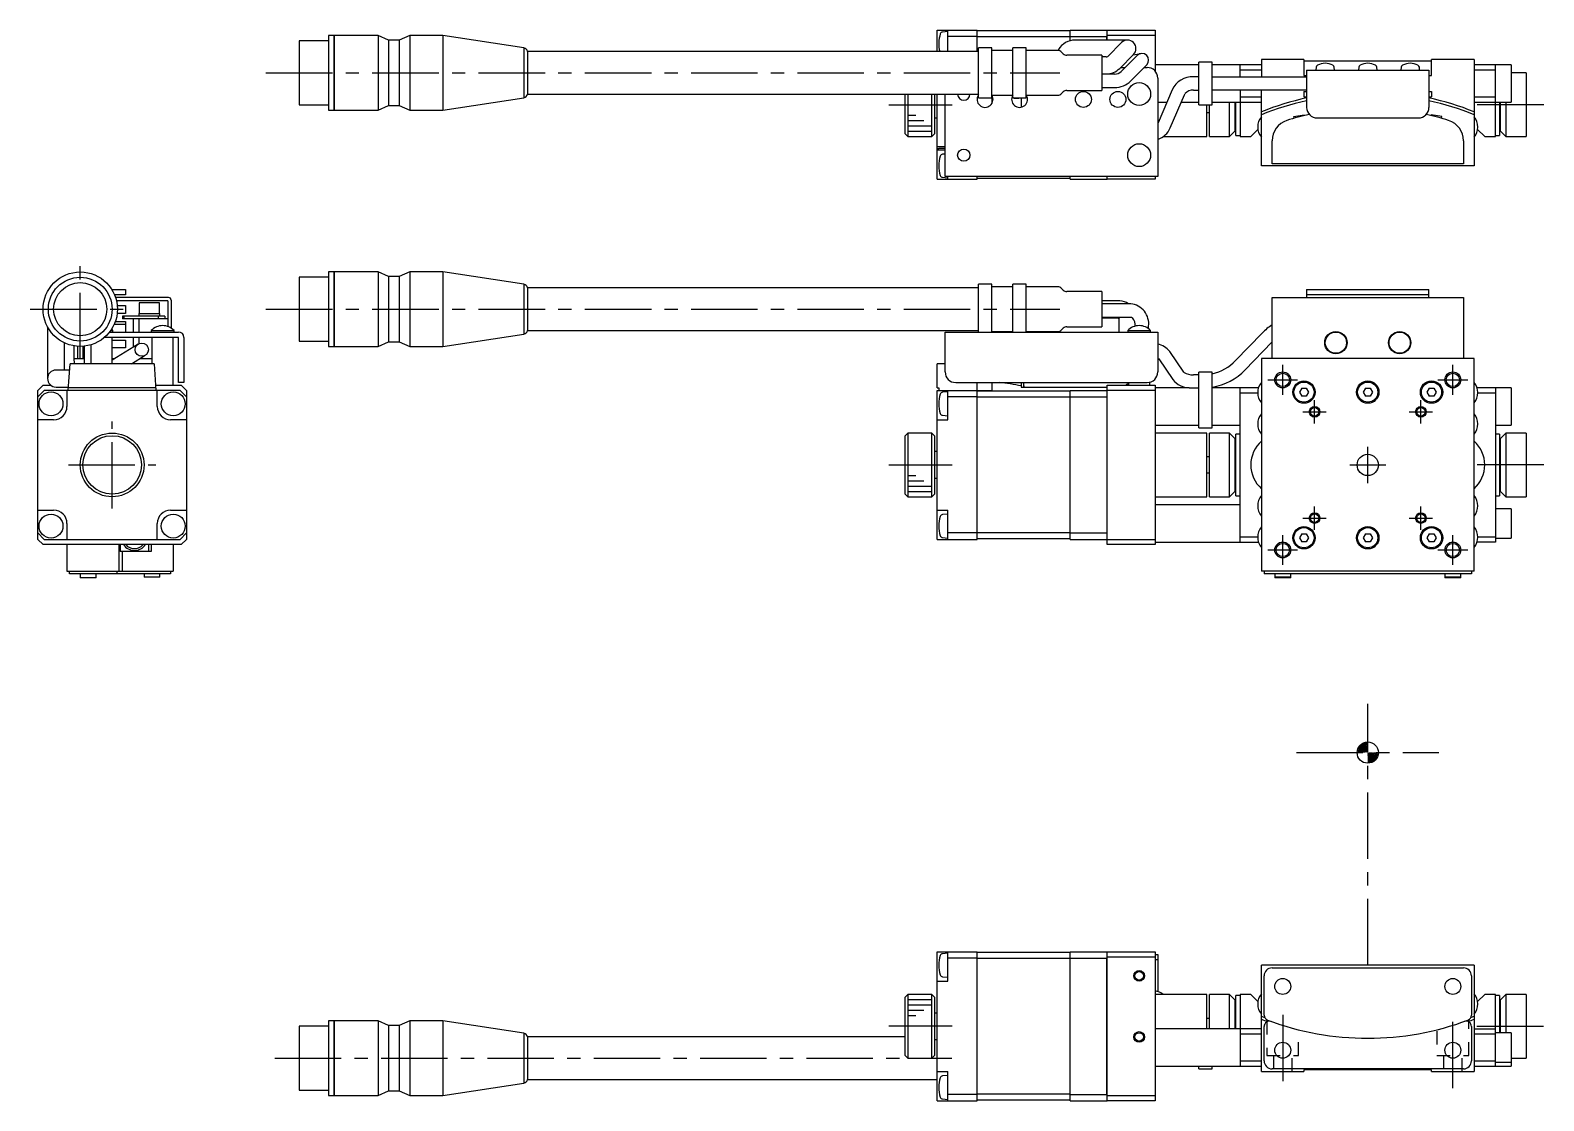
# Model space of a CAD drawing. Extents: x -184 to 418, y 17 to 229.
# Drawn here: x -183.8 to 100.9, y 28.1 to 229.4 of the extents above; entities that cross this region are included whole.
import ezdxf

# ---------------------------------------------------------------- set-up
doc = ezdxf.new("R2010")
doc.units = 0
doc.header["$LTSCALE"] = 10
doc.linetypes.add('CENTER', pattern=[2, 1.25, -0.25, 0.25, -0.25])
doc.linetypes.add('DOT', pattern=[0.5, 0.25, -0.25])
doc.layers.add('1', color=7, linetype='CONTINUOUS')
doc.layers.add('21', color=7, linetype='CONTINUOUS')

# ---------------------------------------------------------------- blocks, each defined once
blk = doc.blocks.new('AID2313')
at = {"layer": '21', "color": 7, "linetype": 'CONTINUOUS'}
blk.add_circle((67.774347, 93.555483), 2, dxfattribs=at)
for centre, radius, start, end in [((67.774347, 93.555483), 1.8, 90, 180), ((67.774347, 93.555483), 1.6, 90, 180), ((67.774347, 93.555483), 1.4, 90, 179.999955), ((67.774347, 93.555483), 1.2, 90, 179.99997), ((67.774347, 93.555483), 1, 90, 179.999964), ((67.774345, 93.555485), 0.799999, 89.999799, 180.000086), ((67.774347, 93.555483), 0.6, 89.99994, 180), ((67.774347, 93.555483), 0.4, 90, 180), ((67.774347, 93.555483), 0.2, 90, 180), ((67.774347, 93.555483), 0.6, 269.99994, 0), ((67.774347, 93.555483), 1.8, 270, 0), ((67.774347, 93.555483), 1.6, 270, 0), ((67.774347, 93.555483), 0.4, 270, 0), ((67.774347, 93.555483), 0.2, 270, 0), ((67.774347, 93.555483), 1.2, 270, 359.99997), ((67.774347, 93.555483), 1.4, 270, 359.999955), ((67.774347, 93.555483), 1, 270, 359.999964), ((67.774345, 93.555485), 0.799999, 270.000201, 359.999914)]:
    blk.add_arc(centre, radius, start, end, dxfattribs=at)

msp = doc.modelspace()

# ---------------------------------------------------------------- linework, layer by layer
at = {"layer": '1', "color": 7, "linetype": 'CONTINUOUS'}
for p, q in [((-126.725648, 228.43305), (-127.72565, 228.43305)), ((-127.72565, 228.43305), (-127.72565, 214.433052)), ((-126.675648, 228.43305), (-126.725648, 228.38305)), ((-126.725648, 228.43305), (-126.725648, 214.433052)), ((-118.418648, 228.43305), (-126.675648, 228.43305)), ((-126.675648, 228.43305), (-126.675648, 214.433052)), ((-116.418648, 227.583051), (-118.418648, 228.43305)), ((-118.418648, 228.43305), (-118.418648, 214.433052)), ((-112.418648, 228.43305), (-114.418648, 227.583051)), ((-106.225649, 228.43305), (-112.418648, 228.43305)), ((-112.418648, 228.43305), (-112.418648, 214.433052)), ((-90.991666, 226.117377), (-106.225649, 228.43305)), ((-106.225649, 228.43305), (-106.225649, 214.433052)), ((-13.225653, 225.433051), (-13.225653, 229.433051)), ((-13.225653, 229.433051), (-5.725653, 229.433051)), ((-11.225653, 229.183051), (-12.210932, 229.09685)), ((-11.225653, 225.433051), (-11.225653, 229.433051)), ((-5.725653, 228.233051), (-11.225653, 228.233051)), ((-5.725653, 225.433051), (-5.725653, 229.433051)), ((11.774347, 229.333051), (-5.725653, 229.333051)), ((11.774347, 228.19163), (-5.725653, 228.19163)), ((11.774347, 229.433051), (18.724347, 229.433051)), ((11.774347, 227.460998), (11.774347, 229.433051)), ((11.774347, 228.233051), (18.674347, 228.233051)), ((18.674347, 228.233051), (18.774347, 228.333051)), ((18.674347, 227.589897), (18.674347, 228.233051)), ((18.774347, 229.383051), (18.724347, 229.433051)), ((18.774347, 229.433051), (27.774347, 229.433051)), ((18.774347, 227.589897), (18.774347, 229.433051)), ((27.774347, 228.433051), (18.774347, 228.433051)), ((27.774347, 229.433051), (27.774347, 221.755927)), ((-127.72565, 227.433049), (-133.225651, 227.433049)), ((-133.225651, 227.433049), (-133.225651, 215.433053)), ((-114.418648, 227.583051), (-116.418648, 227.583051)), ((-116.418648, 227.583051), (-116.418648, 215.283051)), ((-114.418648, 227.583051), (-114.418648, 215.283051)), ((-90.991666, 226.117377), (-90.991666, 216.748726)), ((-5.475649, 225.433051), (-90.267993, 225.433051)), ((-90.267993, 225.433051), (-90.267993, 217.433051)), ((-5.475649, 216.733051), (-5.475649, 226.133051)), ((-2.975649, 226.133051), (-5.475649, 226.133051)), ((1.024347, 225.633051), (-2.975653, 225.633051)), ((-2.975649, 216.733051), (-2.975649, 226.133051)), ((1.024351, 216.733051), (1.024351, 226.133051)), ((3.524351, 226.133051), (1.024351, 226.133051)), ((9.460137, 225.633051), (3.524347, 225.633051)), ((3.524351, 216.733051), (3.524351, 226.133051)), ((9.611356, 225.789897), (9.519774, 225.631271)), ((10.481458, 225.025944), (10.167244, 225.340158)), ((22.574347, 227.589897), (12.729048, 227.589897)), ((21.442976, 227.121268), (18.846783, 224.525073)), ((23.635808, 224.788616), (25.081942, 225.043608)), ((17.774351, 224.733051), (11.188564, 224.733051)), ((17.774351, 224.733051), (17.774351, 218.133051)), ((18.56394, 224.407916), (17.774351, 224.407916)), ((21.109525, 222.262331), (23.705718, 224.858526)), ((21.280243, 222.433051), (22.151688, 222.433051)), ((24.415119, 224.696482), (21.404711, 221.686074)), ((23.172478, 219.918307), (26.182884, 222.928717)), ((25.687222, 222.433051), (26.274347, 222.433051)), ((36.024347, 222.933051), (27.774347, 222.933051)), ((38.524347, 223.433051), (36.024347, 223.433051)), ((36.024347, 215.433051), (36.024347, 223.433051)), ((38.524347, 215.433051), (38.524347, 223.433051)), ((47.774347, 222.933051), (38.524347, 222.933051)), ((43.774347, 220.683051), (43.774347, 222.933051)), ((47.774347, 223.933051), (47.774347, 220.683051)), ((55.774347, 223.933051), (47.774347, 223.933051)), ((55.774347, 223.933051), (55.774347, 220.933051)), ((79.774347, 223.633051), (55.774347, 223.633051)), ((58.071057, 222.466951), (58.024347, 221.933051)), ((61.524347, 221.933051), (61.477637, 222.466951)), ((66.071057, 222.466951), (66.024347, 221.933051)), ((69.524347, 221.933051), (69.477637, 222.466951)), ((74.071057, 222.466951), (74.024347, 221.933051)), ((77.524347, 221.933051), (77.477637, 222.466951)), ((79.774347, 220.933051), (79.774347, 223.933051)), ((87.774347, 223.933051), (79.774347, 223.933051)), ((87.774347, 223.933051), (87.774347, 203.933051)), ((94.774347, 222.933051), (87.774347, 222.933051)), ((91.774347, 209.433051), (91.774347, 222.933051)), ((94.774347, 222.933051), (94.774347, 215.933051)), ((17.774351, 221.207916), (18.56394, 221.207916)), ((20.167274, 221.173511), (17.774351, 221.173511)), ((28.274347, 220.433051), (28.274347, 201.933051)), ((36.024347, 220.683051), (34.968833, 220.683051)), ((38.524347, 220.683051), (56.274347, 220.683051)), ((47.774347, 221.933051), (43.774347, 221.933051)), ((55.774347, 220.933051), (56.274347, 220.933051)), ((56.274347, 221.933051), (79.274347, 221.933051)), ((56.274347, 221.933051), (56.274347, 214.933051)), ((79.274347, 221.933051), (79.274347, 214.933051)), ((79.274347, 220.933051), (79.774347, 220.933051)), ((91.774347, 221.933051), (87.774347, 221.933051)), ((97.574347, 221.433051), (94.774347, 221.433051)), ((97.574347, 221.433051), (97.574347, 209.433051)), ((-106.225649, 214.433052), (-90.991666, 216.748726)), ((-90.267993, 217.433051), (-5.475649, 217.433051)), ((-19.225653, 209.933051), (-19.225653, 217.433051)), ((-18.725653, 217.433051), (-18.725653, 209.433051)), ((-14.225653, 209.433051), (-14.225653, 217.433051)), ((-13.725653, 217.433051), (-13.725653, 209.933051)), ((-13.225653, 201.433051), (-13.225653, 217.433051)), ((-11.725653, 201.933051), (-11.725653, 217.433051)), ((-5.475649, 216.733051), (-2.975649, 216.733051)), ((-2.975653, 217.233051), (1.024347, 217.233051)), ((-2.925653, 217.181383), (-2.925653, 215.68472)), ((1.024474, 216.800783), (0.857736, 216.922454)), ((1.024351, 216.733051), (3.524351, 216.733051)), ((1.14306, 216.724297), (1.126851, 216.733049)), ((1.237076, 216.687807), (1.14306, 216.724297)), ((2.574347, 216.733051), (2.574347, 214.963357)), ((3.524347, 217.233051), (9.460137, 217.233051)), ((3.564881, 217.197592), (3.524351, 217.197592)), ((10.167244, 217.525944), (10.481458, 217.840158)), ((11.188564, 218.133051), (17.774351, 218.133051)), ((17.774351, 218.673511), (20.167274, 218.673511)), ((31.00108, 218.252051), (28.333749, 212.037188)), ((30.6311, 211.051197), (33.298431, 217.26606)), ((33.298431, 217.26606), (33.359882, 217.387649)), ((33.359882, 217.387649), (33.439521, 217.507017)), ((34.968833, 218.183051), (36.024347, 218.183051)), ((56.274347, 218.183051), (38.524347, 218.183051)), ((43.774347, 218.183051), (43.774347, 209.433051)), ((43.774347, 216.933051), (47.774347, 216.933051)), ((47.774347, 203.933051), (47.774347, 218.183051)), ((55.774347, 217.933051), (56.274347, 217.933051)), ((55.774347, 217.933051), (55.774347, 216.933051)), ((55.774347, 216.933051), (56.274347, 216.933051)), ((79.274347, 217.933051), (79.774347, 217.933051)), ((79.274347, 216.933051), (79.774347, 216.933051)), ((79.774347, 217.933051), (79.774347, 216.933051)), ((87.774347, 216.933051), (91.774347, 216.933051)), ((-133.225651, 215.433053), (-127.72565, 215.433053)), ((-127.72565, 214.433052), (-126.725648, 214.433052)), ((-126.725648, 214.483052), (-126.675648, 214.433052)), ((-126.675648, 214.433052), (-118.418648, 214.433052)), ((-118.418648, 214.433052), (-116.418648, 215.283051)), ((-116.418648, 215.283051), (-114.418648, 215.283051)), ((-114.418648, 215.283051), (-112.418648, 214.433052)), ((-112.418648, 214.433052), (-106.225649, 214.433052)), ((28.274347, 215.933051), (30.005798, 215.933051)), ((32.726323, 215.933051), (36.024347, 215.933051)), ((36.024347, 215.433051), (38.524347, 215.433051)), ((37.474347, 209.433051), (37.474347, 215.433051)), ((37.474347, 213.933051), (37.974347, 213.933051)), ((37.974347, 209.433051), (37.974347, 215.433051)), ((38.524347, 215.933051), (47.774347, 215.933051)), ((41.774347, 209.433051), (41.774347, 215.933051)), ((42.774347, 215.933051), (42.774347, 210.433051)), ((42.974347, 209.633051), (42.974347, 215.933051)), ((87.774347, 215.933051), (94.774347, 215.933051)), ((92.574347, 215.933051), (92.574347, 209.633051)), ((92.774347, 210.433051), (92.774347, 215.933051)), ((93.774347, 215.933051), (93.774347, 209.433051)), ((-13.725653, 212.933051), (-13.225653, 212.933051)), ((28.333749, 212.037188), (28.274496, 211.919379)), ((42.774347, 212.433051), (42.974347, 212.433051)), ((45.774347, 209.433051), (47.110434, 210.769138)), ((53.854635, 213.225412), (55.835171, 213.503758)), ((53.904471, 212.870813), (53.854635, 213.225412)), ((55.835171, 213.503758), (55.851075, 213.3906)), ((58.274347, 212.933051), (77.274347, 212.933051)), ((79.713523, 213.503758), (79.69762, 213.3906)), ((81.694059, 213.225412), (79.713523, 213.503758)), ((81.644224, 212.870813), (81.694059, 213.225412)), ((88.438261, 210.769138), (89.774347, 209.433051)), ((92.574347, 212.433051), (92.774347, 212.433051)), ((-19.225653, 209.933051), (-18.725653, 209.433051)), ((-18.725653, 209.433051), (-14.225653, 209.433051)), ((-14.225653, 209.433051), (-13.725653, 209.933051)), ((29.295716, 209.433051), (37.474347, 209.433051)), ((37.974347, 209.433051), (41.774347, 209.433051)), ((41.774347, 209.433051), (42.774347, 210.433051)), ((42.974347, 209.633051), (43.774347, 209.633051)), ((43.774347, 209.433051), (45.774347, 209.433051)), ((49.774347, 204.333051), (49.774347, 208.650856)), ((85.774347, 208.650856), (85.774347, 204.333051)), ((89.774347, 209.433051), (91.774347, 209.433051)), ((91.774347, 209.633051), (92.574347, 209.633051)), ((92.774347, 210.433051), (93.774347, 209.433051)), ((93.774347, 209.433051), (97.574347, 209.433051)), ((-11.725653, 207.532685), (-13.225653, 207.532685)), ((-13.225653, 207.218015), (-12.925653, 207.218015)), ((-13.225653, 206.933051), (-11.725653, 206.933051)), ((-12.925653, 207.218015), (-12.925653, 207.183051)), ((-11.725653, 207.183051), (-12.925653, 207.183051)), ((-11.725653, 206.139307), (-12.210932, 206.09685)), ((87.774347, 203.933051), (47.774347, 203.933051)), ((85.774347, 204.333051), (49.774347, 204.333051)), ((-13.225653, 201.433051), (-5.725653, 201.433051)), ((-12.210932, 201.769252), (-11.225653, 201.683051)), ((28.274347, 201.933051), (-11.725653, 201.933051)), ((-11.225653, 201.433051), (-11.225653, 201.933051)), ((-5.725653, 201.433051), (-5.725653, 201.933051)), ((11.774347, 201.533051), (-5.725653, 201.533051)), ((11.774347, 201.433051), (11.774347, 201.933051)), ((11.774347, 201.433051), (18.724347, 201.433051)), ((18.724347, 201.433051), (18.774347, 201.483051)), ((18.774347, 201.433051), (18.774347, 201.933051)), ((27.774347, 201.433051), (18.774347, 201.433051)), ((27.774347, 201.933051), (27.774347, 201.433051)), ((-133.225651, 182.96379), (-133.225651, 170.963794)), ((-127.72565, 182.96379), (-133.225651, 182.96379)), ((-127.72565, 183.963791), (-127.72565, 169.963793)), ((-126.725648, 183.963791), (-127.72565, 183.963791)), ((-126.725648, 183.963791), (-126.725648, 169.963793)), ((-126.675648, 183.963791), (-126.725648, 183.913791)), ((-126.675648, 183.963791), (-126.675648, 169.963793)), ((-118.418648, 183.963791), (-126.675648, 183.963791)), ((-118.418648, 183.963791), (-118.418648, 169.963793)), ((-116.418648, 183.113792), (-118.418648, 183.963791)), ((-116.418648, 183.113792), (-116.418648, 170.813792)), ((-114.418648, 183.113792), (-116.418648, 183.113792)), ((-112.418648, 183.963791), (-114.418648, 183.113792)), ((-114.418648, 183.113792), (-114.418648, 170.813792)), ((-112.418648, 183.963791), (-112.418648, 169.963793)), ((-106.225649, 183.963791), (-112.418648, 183.963791)), ((-106.225649, 183.963791), (-106.225649, 169.963793)), ((-90.991666, 181.648118), (-106.225649, 183.963791)), ((-168.49408, 180.663792), (-165.9363, 180.663792)), ((-165.9363, 179.663792), (-167.977973, 179.663792)), ((-165.9363, 180.663792), (-165.9363, 179.663792)), ((-90.991666, 181.648118), (-90.991666, 172.279467)), ((-90.267993, 180.963792), (-90.267993, 172.963792)), ((-5.475649, 180.963792), (-90.267993, 180.963792)), ((-2.975649, 181.663792), (-5.475649, 181.663793)), ((-5.475649, 172.663792), (-5.475649, 181.663793)), ((1.024347, 181.163792), (-2.975653, 181.163792)), ((-2.975649, 172.663792), (-2.975649, 181.663792)), ((3.524351, 181.663792), (1.024351, 181.663793)), ((1.024351, 172.663792), (1.024351, 181.663793)), ((9.460137, 181.163792), (3.524347, 181.163792)), ((3.524351, 172.663792), (3.524351, 181.663792)), ((10.481458, 180.556686), (10.167244, 180.870899)), ((17.774351, 180.263792), (11.188564, 180.263792)), ((17.774351, 180.263792), (17.774351, 173.663792)), ((56.274347, 180.663792), (56.274347, 179.163792)), ((56.274347, 180.663792), (79.274347, 180.663792)), ((79.274347, 179.663792), (56.274347, 179.663792)), ((79.274347, 179.163792), (79.274347, 180.663792)), ((-157.8363, 179.163792), (-167.791002, 179.163792)), ((-157.9363, 178.563792), (-167.621611, 178.563792)), ((-167.471389, 177.663792), (-165.9363, 177.663792)), ((-165.9363, 177.663792), (-165.9363, 176.163792)), ((-163.3363, 178.163792), (-163.3363, 176.163792)), ((-159.5363, 178.163792), (-163.3363, 178.163792)), ((-159.5363, 176.163792), (-159.5363, 178.163792)), ((-157.9363, 178.563792), (-157.9363, 173.69222)), ((-157.3363, 178.663792), (-157.3363, 173.401508)), ((21.160134, 178.512322), (17.774351, 178.512322)), ((23.177682, 177.988205), (17.774351, 177.988205)), ((49.774347, 179.163792), (85.774347, 179.163792)), ((49.774347, 167.663792), (49.774347, 179.163792)), ((85.774347, 179.163792), (85.774347, 167.663792)), ((-168.020695, 174.163792), (-165.9363, 174.163792)), ((-167.824947, 174.663792), (-165.9363, 174.663792)), ((-165.9363, 176.163792), (-167.482166, 176.163792)), ((-166.507007, 175.663792), (-166.507007, 175.163792)), ((-158.515276, 175.663792), (-166.507007, 175.663792)), ((-157.9363, 175.163792), (-166.507007, 175.163792)), ((-166.228661, 175.663792), (-166.228661, 175.163792)), ((-165.9363, 174.663792), (-165.9363, 172.663792)), ((-164.4363, 172.663792), (-164.4363, 175.163792)), ((-163.4363, 176.163792), (-163.4363, 175.663792)), ((-163.4363, 176.163792), (-159.4363, 176.163792)), ((-163.4363, 175.163792), (-163.4363, 172.663792)), ((-159.791919, 175.663792), (-159.791919, 175.163792)), ((-159.4363, 175.663792), (-159.4363, 176.163792)), ((-158.515276, 175.663792), (-158.515276, 175.163792)), ((17.774351, 175.488205), (23.177682, 175.488205)), ((17.774351, 175.312322), (21.160134, 175.312322)), ((20.901571, 175.312416), (20.974347, 174.912322)), ((20.974347, 174.912322), (20.974347, 172.663792)), ((23.177682, 175.488205), (23.298049, 175.46138)), ((23.298049, 175.46138), (23.389024, 175.411622)), ((23.389024, 175.411622), (23.487203, 175.333853)), ((26.549002, 173.282594), (26.549002, 173.738205)), ((-180.593146, 173.633141), (-180.593146, 163.912322)), ((-155.9363, 171.663792), (-169.863556, 171.663792)), ((-168.912716, 172.663792), (-155.9363, 172.663792)), ((-168.697145, 172.95604), (-168.2863, 172.95604)), ((-168.4363, 166.663792), (-168.4363, 171.663792)), ((-168.4363, 171.163792), (-165.9363, 171.163792)), ((-168.2863, 172.663792), (-168.2863, 172.95604)), ((-165.9363, 171.163792), (-165.9363, 169.663792)), ((-164.4363, 169.843085), (-164.4363, 171.663792)), ((-163.4363, 171.663792), (-163.4363, 170.461799)), ((-161.0863, 172.95604), (-161.0863, 172.663792)), ((-161.0863, 172.95604), (-156.7863, 172.95604)), ((-160.9363, 171.663792), (-160.9363, 166.663792)), ((-156.9363, 162.663792), (-156.9363, 171.663792)), ((-156.7863, 172.663792), (-156.7863, 172.95604)), ((-155.9363, 163.163792), (-155.9363, 171.663792)), ((-154.9363, 171.663792), (-154.9363, 163.163792)), ((-133.225651, 170.963794), (-127.72565, 170.963794)), ((-106.225649, 169.963793), (-90.991666, 172.279467)), ((-90.267993, 172.963792), (-5.475649, 172.963792)), ((-11.725653, 172.663792), (28.274347, 172.663792)), ((-11.725653, 165.163792), (-11.725653, 172.663792)), ((-2.975649, 172.763792), (1.024351, 172.763792)), ((3.524351, 172.763792), (9.460137, 172.763792)), ((10.167244, 173.056686), (10.481458, 173.370899)), ((11.188564, 173.663792), (17.774351, 173.663792)), ((22.624347, 172.95604), (26.924347, 172.95604)), ((22.624347, 172.95604), (22.624347, 172.663792)), ((26.924347, 172.663792), (26.924347, 172.95604)), ((28.274347, 172.663792), (28.274347, 165.163792)), ((47.926523, 172.478699), (42.917686, 167.291897)), ((-177.393146, 165.512322), (-177.393146, 170.618948)), ((-175.565847, 167.738205), (-175.565847, 170.055529)), ((-174.9363, 169.981673), (-174.9363, 167.663792)), ((-173.9363, 169.981673), (-173.9363, 167.663792)), ((-173.9363, 168.663792), (-173.6863, 168.663792)), ((-173.6863, 170.004088), (-173.6863, 166.663792)), ((-172.4363, 170.25559), (-172.4363, 166.663792)), ((-163.535846, 170.405753), (-168.4363, 167.343608)), ((-165.9363, 169.663792), (-168.4363, 169.663792)), ((-164.806533, 166.663792), (-162.211046, 168.285631)), ((-127.72565, 169.963793), (-126.725648, 169.963793)), ((-126.725648, 170.013793), (-126.675648, 169.963793)), ((-126.675648, 169.963793), (-118.418648, 169.963793)), ((-118.418648, 169.963793), (-116.418648, 170.813792)), ((-116.418648, 170.813792), (-114.418648, 170.813792)), ((-114.418648, 170.813792), (-112.418648, 169.963793)), ((-112.418648, 169.963793), (-106.225649, 169.963793)), ((33.180125, 165.123886), (30.512794, 169.007363)), ((44.716035, 165.555251), (49.724872, 170.742053)), ((-176.417185, 165.512322), (-178.993146, 165.512322)), ((-176.6863, 161.663792), (-176.33667, 166.663792)), ((-160.535934, 166.663792), (-176.336666, 166.663792)), ((-175.528225, 166.663456), (-175.565847, 167.738205)), ((-175.565578, 167.663792), (-173.6863, 167.663792)), ((-168.4363, 167.663792), (-167.923898, 167.663792)), ((-163.206198, 167.663792), (-160.9363, 167.663792)), ((-160.53594, 166.663792), (-160.1863, 161.663792)), ((-11.725653, 166.663792), (-13.225653, 166.663792)), ((-13.225653, 162.163792), (-13.225653, 166.663792)), ((28.274603, 167.732949), (28.452056, 167.591963)), ((28.452055, 167.591964), (31.119386, 163.708486)), ((47.774347, 167.663792), (47.774347, 127.663792)), ((87.774347, 167.663792), (47.774347, 167.663792)), ((87.774347, 127.663792), (87.774347, 167.663792)), ((-181.4363, 162.663792), (-182.4363, 161.663792)), ((-181.4363, 162.663792), (-179.993733, 162.663792)), ((-178.993146, 162.312322), (-176.640951, 162.312322)), ((-160.256227, 162.663792), (-155.4363, 162.663792)), ((-154.9363, 163.163792), (-155.9363, 163.163792)), ((-154.4363, 161.663792), (-155.4363, 162.663792)), ((-9.725653, 163.163792), (26.274347, 163.163792)), ((-5.725653, 133.663792), (-5.725653, 163.163792)), ((-2.925653, 163.163792), (-2.925653, 161.663792)), ((2.574347, 163.163792), (2.574347, 162.312322)), ((2.574347, 162.312322), (18.774347, 162.312322)), ((2.949898, 163.163568), (3.074347, 162.445418)), ((3.074347, 162.445418), (3.074347, 163.163707)), ((18.774347, 162.663792), (27.774347, 162.663792)), ((18.774347, 132.663792), (18.774347, 162.663792)), ((22.774347, 163.163792), (22.774347, 162.663792)), ((26.774347, 162.663792), (26.774347, 163.227301)), ((27.774347, 162.663792), (27.774347, 132.663792)), ((33.234502, 165.069686), (33.180124, 165.123887)), ((36.024347, 164.620158), (34.968833, 164.620158)), ((38.524347, 165.120158), (36.024347, 165.120158)), ((36.024347, 154.663792), (36.024347, 165.120158)), ((38.524347, 154.663792), (38.524347, 165.120158)), ((-181.2363, 161.663792), (-182.4363, 160.463792)), ((-182.4363, 133.663792), (-182.4363, 161.663792)), ((-155.6363, 161.663792), (-181.2363, 161.663792)), ((-176.9363, 161.663792), (-176.9363, 158.663792)), ((-160.221264, 162.163792), (-176.651337, 162.163792)), ((-159.9363, 158.663792), (-159.9363, 161.663792)), ((-154.4363, 160.463792), (-155.6363, 161.663792)), ((-154.4363, 161.663792), (-154.4363, 133.663792)), ((-13.225653, 162.163792), (-12.925653, 162.163792)), ((-13.225653, 161.663792), (-2.925653, 161.663792)), ((-13.225653, 133.663792), (-13.225653, 161.663792)), ((-12.925653, 162.163792), (-12.925653, 161.663792)), ((-11.225653, 161.413792), (-12.210932, 161.327592)), ((-11.225653, 156.163792), (-11.225653, 161.663792)), ((-5.725653, 160.463792), (-11.225653, 160.463792)), ((11.774347, 161.563792), (-5.725653, 161.563792)), ((11.774347, 160.422371), (-5.725653, 160.422371)), ((11.774347, 161.663792), (18.674347, 161.663792)), ((11.774347, 133.663792), (11.774347, 161.663792)), ((11.774347, 160.463792), (18.724347, 160.463792)), ((18.774347, 161.563792), (18.674347, 161.663792)), ((18.724347, 160.463792), (18.774347, 160.513792)), ((18.724347, 134.863792), (18.724347, 160.463792)), ((27.774347, 161.663792), (18.774347, 161.663792)), ((34.177781, 162.163792), (27.774347, 162.163792)), ((34.177779, 162.163644), (34.968833, 162.152405)), ((34.968833, 162.152405), (36.024347, 162.152405)), ((47.21253, 162.163792), (38.524347, 162.163792)), ((43.774347, 133.163792), (43.774347, 162.163792)), ((47.076014, 161.163792), (43.774347, 161.163792)), ((55.341335, 162.113792), (54.908322, 161.363792)), ((54.908322, 161.363792), (55.341335, 160.613792)), ((55.341335, 162.113792), (56.20736, 162.113792)), ((56.20736, 160.613792), (55.341335, 160.613792)), ((56.20736, 162.113792), (56.640373, 161.363792)), ((56.640373, 161.363792), (56.20736, 160.613792)), ((67.341335, 162.113792), (66.908322, 161.363792)), ((66.908322, 161.363792), (67.341335, 160.613792)), ((67.341335, 162.113792), (68.20736, 162.113792)), ((68.20736, 160.613792), (67.341335, 160.613792)), ((68.20736, 162.113792), (68.640373, 161.363792)), ((68.640373, 161.363792), (68.20736, 160.613792)), ((79.341335, 162.113792), (78.908322, 161.363792)), ((78.908322, 161.363792), (79.341335, 160.613792)), ((79.341335, 162.113792), (80.20736, 162.113792)), ((80.20736, 160.613792), (79.341335, 160.613792)), ((80.20736, 162.113792), (80.640373, 161.363792)), ((80.640373, 161.363792), (80.20736, 160.613792)), ((94.774347, 162.163792), (88.336165, 162.163792)), ((91.774347, 161.163792), (88.47268, 161.163792)), ((91.774347, 162.163792), (91.774347, 133.163792)), ((94.774347, 162.163792), (94.774347, 155.163792)), ((-12.210932, 156.999993), (-11.225653, 156.913792)), ((-179.4363, 156.163792), (-182.4363, 156.163792)), ((-154.4363, 156.163792), (-157.4363, 156.163792)), ((-13.225653, 156.163792), (-11.225653, 156.163792)), ((27.774347, 155.163792), (36.024347, 155.163792)), ((36.024347, 154.663792), (38.524347, 154.663792)), ((38.524347, 155.163792), (43.774347, 155.163792)), ((91.774347, 155.163792), (94.774347, 155.163792)), ((-18.725653, 153.663792), (-19.225653, 153.163792)), ((-19.225653, 142.163792), (-19.225653, 153.163792)), ((-14.225653, 153.663792), (-18.725653, 153.663792)), ((-18.725653, 153.663792), (-18.725653, 141.663792)), ((-13.725653, 153.163792), (-14.225653, 153.663792)), ((-14.225653, 141.663792), (-14.225653, 153.663792)), ((-13.725653, 153.163792), (-13.725653, 142.163792)), ((37.474347, 153.663792), (27.774347, 153.663792)), ((37.474347, 141.663792), (37.474347, 153.663792)), ((37.974347, 141.663792), (37.974347, 153.663792)), ((41.774347, 153.663792), (37.974347, 153.663792)), ((41.774347, 141.663792), (41.774347, 153.663792)), ((42.774347, 152.663792), (41.774347, 153.663792)), ((42.774347, 152.663792), (42.774347, 142.663792)), ((42.974347, 141.863792), (42.974347, 153.463792)), ((43.774347, 153.463792), (42.974347, 153.463792)), ((92.574347, 153.463792), (91.774347, 153.463792)), ((92.574347, 153.463792), (92.574347, 141.863792)), ((93.774347, 153.663792), (92.774347, 152.663792)), ((92.774347, 142.663792), (92.774347, 152.663792)), ((93.774347, 153.663792), (93.774347, 141.663792)), ((97.574347, 153.663792), (93.774347, 153.663792)), ((97.574347, 153.663792), (97.574347, 141.663792)), ((-13.225653, 150.163792), (-13.725653, 150.163792)), ((37.974347, 149.163792), (37.474347, 149.163792)), ((42.974347, 150.663792), (42.774347, 150.663792)), ((92.774347, 150.663792), (92.574347, 150.663792)), ((37.474347, 146.163792), (37.974347, 146.163792)), ((-13.725653, 145.163792), (-13.225653, 145.163792)), ((41.774347, 141.663792), (42.774347, 142.663792)), ((42.774347, 144.663792), (42.974347, 144.663792)), ((92.574347, 144.663792), (92.774347, 144.663792)), ((92.774347, 142.663792), (93.774347, 141.663792)), ((-19.225653, 142.163792), (-18.725653, 141.663792)), ((-18.725653, 141.663792), (-14.225653, 141.663792)), ((-14.225653, 141.663792), (-13.725653, 142.163792)), ((27.774347, 141.663792), (37.474347, 141.663792)), ((43.774347, 140.163792), (27.774347, 140.163792)), ((37.974347, 141.663792), (41.774347, 141.663792)), ((42.974347, 141.863792), (43.774347, 141.863792)), ((91.774347, 141.863792), (92.574347, 141.863792)), ((93.774347, 141.663792), (97.574347, 141.663792)), ((-182.4363, 139.163792), (-179.4363, 139.163792)), ((-176.9363, 136.663792), (-176.9363, 133.663792)), ((-159.9363, 133.663792), (-159.9363, 136.663792)), ((-157.4363, 139.163792), (-154.4363, 139.163792)), ((-13.225653, 139.163792), (-11.225653, 139.163792)), ((-11.225653, 138.413792), (-12.210932, 138.327592)), ((-11.225653, 133.663792), (-11.225653, 139.163792)), ((94.774347, 139.413792), (91.774347, 139.413792)), ((94.774347, 139.413792), (94.774347, 133.913792)), ((-182.4363, 134.863792), (-181.2363, 133.663792)), ((-155.6363, 133.663792), (-154.4363, 134.863792)), ((-12.210932, 133.999993), (-11.225653, 133.913792)), ((-5.725653, 134.863792), (-11.225653, 134.863792)), ((11.774347, 134.905214), (-5.725653, 134.905214)), ((11.774347, 134.863792), (18.724347, 134.863792)), ((18.774347, 134.813792), (18.724347, 134.863792)), ((43.774347, 134.163792), (47.076014, 134.163792)), ((55.341335, 134.713792), (54.908322, 133.963792)), ((54.908322, 133.963792), (55.341335, 133.213792)), ((55.341335, 134.713792), (56.20736, 134.713792)), ((56.20736, 134.713792), (56.640373, 133.963792)), ((56.640373, 133.963792), (56.20736, 133.213792)), ((67.341335, 134.713792), (66.908322, 133.963792)), ((66.908322, 133.963792), (67.341335, 133.213792)), ((67.341335, 134.713792), (68.20736, 134.713792)), ((68.20736, 134.713792), (68.640373, 133.963792)), ((68.640373, 133.963792), (68.20736, 133.213792)), ((79.341335, 134.713792), (78.908322, 133.963792)), ((78.908322, 133.963792), (79.341335, 133.213792)), ((79.341335, 134.713792), (80.20736, 134.713792)), ((80.20736, 134.713792), (80.640373, 133.963792)), ((80.640373, 133.963792), (80.20736, 133.213792)), ((88.47268, 134.163792), (91.774347, 134.163792)), ((91.774347, 133.913792), (94.774347, 133.913792)), ((-182.4363, 133.663792), (-181.4363, 132.663792)), ((-155.4363, 132.663792), (-181.4363, 132.663792)), ((-181.2363, 133.663792), (-155.6363, 133.663792)), ((-176.9363, 132.663792), (-176.9363, 127.663792)), ((-167.096045, 127.663792), (-167.096045, 132.663792)), ((-166.948799, 132.663792), (-166.948799, 131.363792)), ((-161.120573, 131.363792), (-166.948799, 131.363792)), ((-166.557364, 131.363792), (-166.557364, 127.663792)), ((-161.559725, 131.363792), (-161.559725, 132.663792)), ((-161.120573, 132.663792), (-161.120573, 131.363792)), ((-156.9363, 132.663792), (-156.9363, 127.663792)), ((-155.4363, 132.663792), (-154.4363, 133.663792)), ((-13.225653, 133.663792), (-5.725653, 133.663792)), ((11.774347, 133.763792), (-5.725653, 133.763792)), ((11.774347, 133.663792), (18.674347, 133.663792)), ((18.674347, 133.663792), (18.774347, 133.763792)), ((18.774347, 133.663792), (27.774347, 133.663792)), ((27.774347, 132.663792), (18.774347, 132.663792)), ((27.774347, 133.163792), (47.21253, 133.163792)), ((56.20736, 133.213792), (55.341335, 133.213792)), ((68.20736, 133.213792), (67.341335, 133.213792)), ((80.20736, 133.213792), (79.341335, 133.213792)), ((91.774347, 133.163792), (88.336165, 133.163792)), ((-176.9363, 127.663792), (-156.9363, 127.663792)), ((-176.4363, 127.163792), (-176.4363, 127.663792)), ((-157.4363, 127.163792), (-176.4363, 127.163792)), ((-174.4363, 127.163792), (-174.4363, 126.413792)), ((-171.4363, 126.413792), (-174.4363, 126.413792)), ((-171.4363, 126.413792), (-171.4363, 127.163792)), ((-167.466025, 127.163792), (-167.466025, 127.663792)), ((-162.4363, 127.163792), (-162.4363, 126.563792)), ((-159.4363, 126.563792), (-162.4363, 126.563792)), ((-159.4363, 126.563792), (-159.4363, 127.163792)), ((-157.4363, 127.663792), (-157.4363, 127.163792)), ((87.774347, 127.663792), (47.774347, 127.663792)), ((48.274347, 127.663792), (48.274347, 127.163792)), ((87.274347, 127.163792), (48.274347, 127.163792)), ((50.274347, 127.163792), (50.274347, 126.413792)), ((53.274347, 126.563792), (50.274347, 126.563792)), ((53.274347, 126.413792), (50.274347, 126.413792)), ((53.274347, 126.413792), (53.274347, 127.163792)), ((82.274347, 127.163792), (82.274347, 126.413792)), ((85.274347, 126.563792), (82.274347, 126.563792)), ((85.274347, 126.413792), (82.274347, 126.413792)), ((85.274347, 126.413792), (85.274347, 127.163792)), ((87.274347, 127.663792), (87.274347, 127.163792)), ((-13.225653, 28.055483), (-13.225653, 56.055483)), ((-13.225653, 56.055483), (-5.725653, 56.055483)), ((-11.225653, 55.805483), (-12.210932, 55.719283)), ((-11.225653, 50.555483), (-11.225653, 56.055483)), ((-5.725653, 54.855483), (-11.225653, 54.855483)), ((-5.725653, 28.055483), (-5.725653, 56.055483)), ((11.774347, 55.955483), (-5.725653, 55.955483)), ((11.774347, 54.814062), (-5.725653, 54.814062)), ((11.774347, 56.055483), (18.724347, 56.055483)), ((11.774347, 28.055483), (11.774347, 56.055483)), ((11.774347, 54.855483), (18.674347, 54.855483)), ((18.674347, 54.855483), (18.774347, 54.955483)), ((18.674347, 29.255483), (18.674347, 54.855483)), ((18.774347, 56.005483), (18.724347, 56.055483)), ((18.774347, 56.055483), (27.774347, 56.055483)), ((18.774347, 28.055483), (18.774347, 56.055483)), ((27.774347, 55.055483), (18.774347, 55.055483)), ((27.774347, 56.055483), (27.774347, 28.055483)), ((27.774347, 55.555483), (28.274347, 55.555483)), ((28.274347, 54.555483), (27.774347, 54.555483)), ((28.274347, 55.555483), (28.274347, 48.585313)), ((-12.210932, 51.391684), (-11.225653, 51.305483)), ((87.774347, 53.555483), (47.774347, 53.555483)), ((47.774347, 33.555483), (47.774347, 53.555483)), ((48.274347, 44.155964), (48.274347, 51.555483)), ((49.774347, 53.055483), (85.774347, 53.055483)), ((87.274347, 51.555483), (87.274347, 44.155964)), ((87.774347, 53.555483), (87.774347, 33.555483)), ((-13.225653, 50.555483), (-11.225653, 50.555483)), ((-18.725653, 48.055483), (-19.225653, 47.555483)), ((-19.225653, 36.555483), (-19.225653, 47.555483)), ((-18.725653, 48.055483), (-18.725653, 36.055483)), ((-14.225653, 48.055483), (-18.725653, 48.055483)), ((-14.225653, 36.055483), (-14.225653, 48.055483)), ((-13.725653, 47.555483), (-14.225653, 48.055483)), ((-13.725653, 47.555483), (-13.725653, 36.555483)), ((37.474347, 48.055483), (27.774347, 48.055483)), ((37.474347, 41.555483), (37.474347, 48.055483)), ((41.774347, 48.055483), (37.974347, 48.055483)), ((37.974347, 41.555483), (37.974347, 48.055483)), ((42.774347, 47.055483), (41.774347, 48.055483)), ((41.774347, 41.555483), (41.774347, 48.055483)), ((42.774347, 47.055483), (42.774347, 41.555483)), ((43.774347, 47.855483), (42.974347, 47.855483)), ((42.974347, 41.555483), (42.974347, 47.855483)), ((45.774347, 48.055483), (43.774347, 48.055483)), ((43.774347, 48.055483), (43.774347, 34.555483)), ((47.110434, 46.719397), (45.774347, 48.055483)), ((89.774347, 48.055483), (88.438261, 46.719397)), ((91.774347, 48.055483), (89.774347, 48.055483)), ((91.774347, 34.555483), (91.774347, 48.055483)), ((92.574347, 47.855483), (91.774347, 47.855483)), ((92.574347, 47.855483), (92.574347, 40.805483)), ((93.774347, 48.055483), (92.774347, 47.055483)), ((92.774347, 40.805483), (92.774347, 47.055483)), ((97.574347, 48.055483), (93.774347, 48.055483)), ((93.774347, 48.055483), (93.774347, 40.805483)), ((97.574347, 48.055483), (97.574347, 36.055483)), ((-127.72565, 43.055482), (-127.72565, 29.055484)), ((-126.725648, 43.055482), (-127.72565, 43.055482)), ((-126.725648, 43.055482), (-126.725648, 29.055484)), ((-126.675648, 43.055482), (-126.725648, 43.005482)), ((-126.675648, 43.055482), (-126.675648, 29.055484)), ((-118.418648, 43.055482), (-126.675648, 43.055482)), ((-118.418648, 43.055482), (-118.418648, 29.055484)), ((-116.418648, 42.205483), (-118.418648, 43.055482)), ((-112.418648, 43.055482), (-114.418648, 42.205483)), ((-112.418648, 43.055482), (-112.418648, 29.055484)), ((-106.225649, 43.055482), (-112.418648, 43.055482)), ((-106.225649, 43.055482), (-106.225649, 29.055484)), ((-90.991666, 40.739809), (-106.225649, 43.055482)), ((-13.225653, 44.555483), (-13.725653, 44.555483)), ((37.974347, 43.555483), (37.474347, 43.555483)), ((42.974347, 45.055483), (42.774347, 45.055483)), ((92.774347, 45.055483), (92.574347, 45.055483)), ((-133.225651, 42.055481), (-133.225651, 30.055485)), ((-127.72565, 42.055481), (-133.225651, 42.055481)), ((-116.418648, 42.205483), (-116.418648, 29.905483)), ((-114.418648, 42.205483), (-116.418648, 42.205483)), ((-114.418648, 42.205483), (-114.418648, 29.905483)), ((-90.991666, 40.739809), (-90.991666, 31.371158)), ((-90.267993, 40.055483), (-90.267993, 32.055483)), ((-19.225653, 40.055483), (-90.267993, 40.055483)), ((47.774347, 41.555483), (27.774347, 41.555483)), ((47.774347, 40.555483), (43.774347, 40.555483)), ((48.274347, 35.555483), (48.274347, 42.025759)), ((87.274347, 42.025759), (87.274347, 35.555483)), ((87.774347, 41.555483), (91.774347, 41.555483)), ((91.774347, 40.555483), (87.774347, 40.555483)), ((94.774347, 40.805483), (91.774347, 40.805483)), ((94.774347, 40.805483), (94.774347, 34.555483)), ((-13.725653, 39.555483), (-13.225653, 39.555483)), ((-19.225653, 36.555483), (-18.725653, 36.055483)), ((-18.725653, 36.055483), (-14.225653, 36.055483)), ((-14.225653, 36.055483), (-13.725653, 36.555483)), ((27.774347, 34.555483), (47.774347, 34.555483)), ((36.024347, 34.055483), (36.024347, 34.555483)), ((38.524347, 34.055483), (38.524347, 34.555483)), ((43.774347, 35.555483), (47.774347, 35.555483)), ((87.774347, 35.555483), (91.774347, 35.555483)), ((87.774347, 34.555483), (94.774347, 34.555483)), ((91.774347, 35.305483), (94.774347, 35.305483)), ((94.774347, 36.055483), (97.574347, 36.055483)), ((-106.225649, 29.055484), (-90.991666, 31.371158)), ((-90.267993, 32.055483), (-13.225653, 32.055483)), ((-13.225653, 33.555483), (-11.225653, 33.555483)), ((-11.225653, 32.805483), (-12.210932, 32.719283)), ((-11.225653, 28.055483), (-11.225653, 33.555483)), ((36.024347, 34.055483), (38.524347, 34.055483)), ((47.774347, 33.555483), (55.774347, 33.555483)), ((85.774347, 34.055483), (49.774347, 34.055483)), ((79.774347, 33.855483), (55.774347, 33.855483)), ((55.774347, 33.855483), (55.774347, 33.555483)), ((79.774347, 33.555483), (79.774347, 33.855483)), ((79.774347, 33.555483), (87.774347, 33.555483)), ((-133.225651, 30.055485), (-127.72565, 30.055485)), ((-127.72565, 29.055484), (-126.725648, 29.055484)), ((-126.725648, 29.105484), (-126.675648, 29.055484)), ((-126.675648, 29.055484), (-118.418648, 29.055484)), ((-118.418648, 29.055484), (-116.418648, 29.905483)), ((-116.418648, 29.905483), (-114.418648, 29.905483)), ((-114.418648, 29.905483), (-112.418648, 29.055484)), ((-112.418648, 29.055484), (-106.225649, 29.055484)), ((-5.725653, 29.255483), (-11.225653, 29.255483)), ((11.774347, 29.296905), (-5.725653, 29.296905)), ((11.774347, 29.255483), (18.674347, 29.255483)), ((18.774347, 29.155483), (18.674347, 29.255483)), ((18.774347, 29.055483), (27.774347, 29.055483)), ((-13.225653, 28.055483), (-5.725653, 28.055483)), ((-12.210932, 28.391684), (-11.225653, 28.305483)), ((11.774347, 28.155483), (-5.725653, 28.155483)), ((11.774347, 28.055483), (18.724347, 28.055483)), ((18.724347, 28.055483), (18.774347, 28.105483)), ((27.774347, 28.055483), (18.774347, 28.055483))]:
    msp.add_line(p, q, dxfattribs=at)
at = {"layer": '1', "color": 4, "linetype": 'CENTER'}
for p, q in [((-139.498459, 221.433051), (9.849233, 221.433051)), ((-22.34104, 215.433051), (-10.421528, 215.433051)), ((100.877054, 215.433051), (88.307068, 215.433051)), ((-174.4363, 167.563794), (-174.4363, 186.363791)), ((-183.836299, 176.963792), (-165.036301, 176.963792)), ((-139.498459, 176.963792), (9.849233, 176.963792)), ((51.774347, 160.863792), (51.774347, 166.463792)), ((83.774347, 160.863792), (83.774347, 166.463792)), ((48.974347, 163.663792), (54.574347, 163.663792)), ((80.974347, 163.663792), (86.574347, 163.663792)), ((57.774347, 155.463792), (57.774347, 159.863792)), ((77.774347, 155.463792), (77.774347, 159.863792)), ((55.574347, 157.663792), (59.974347, 157.663792)), ((75.574347, 157.663792), (79.974347, 157.663792)), ((-168.4363, 139.463792), (-168.4363, 155.863792)), ((67.774347, 144.263792), (67.774347, 151.063792)), ((-176.6363, 147.663792), (-160.2363, 147.663792)), ((-22.34104, 147.663792), (-10.421528, 147.663792)), ((64.374347, 147.663792), (71.174347, 147.663792)), ((100.877054, 147.663792), (88.307068, 147.663792)), ((57.774347, 135.463792), (57.774347, 139.863792)), ((77.774347, 135.463792), (77.774347, 139.863792)), ((55.574347, 137.663792), (59.974347, 137.663792)), ((75.574347, 137.663792), (79.974347, 137.663792)), ((51.774347, 128.863792), (51.774347, 134.463792)), ((83.774347, 128.863792), (83.774347, 134.463792)), ((48.974347, 131.663792), (54.574347, 131.663792)), ((80.974347, 131.663792), (86.574347, 131.663792)), ((67.774347, 53.555483), (67.774347, 102.72543)), ((54.374347, 93.555483), (81.174347, 93.555483)), ((51.774347, 44.236585), (51.774347, 30.418391)), ((83.774347, 30.418391), (83.774347, 44.236585)), ((-10.421528, 42.055483), (-22.34104, 42.055483)), ((88.307068, 42.055483), (100.877054, 42.055483)), ((-137.825652, 36.055483), (-10.485966, 36.055483))]:
    msp.add_line(p, q, dxfattribs=at)
at = {"layer": '1', "color": 9, "linetype": 'CONTINUOUS'}
for p, q in [((-18.725653, 213.433051), (-17.225653, 213.433051)), ((-18.725653, 212.433051), (-15.725653, 212.433051)), ((-18.725653, 211.433051), (-14.225653, 211.433051)), ((-18.725653, 210.433051), (-14.225653, 210.433051)), ((-18.725653, 145.663792), (-17.225653, 145.663792)), ((-18.725653, 144.663792), (-15.725653, 144.663792)), ((-18.725653, 143.663792), (-14.225653, 143.663792)), ((-18.725653, 142.663792), (-14.225653, 142.663792)), ((-14.225653, 47.055483), (-18.725653, 47.055483)), ((-14.225653, 46.055483), (-18.725653, 46.055483)), ((-15.725653, 45.055483), (-18.725653, 45.055483)), ((-17.225653, 44.055483), (-18.725653, 44.055483))]:
    msp.add_line(p, q, dxfattribs=at)
at = {"layer": '1', "color": 9, "linetype": 'DOT'}
for p, q in [((48.774347, 43.008301), (48.774347, 36.555483)), ((86.774347, 36.555483), (86.774347, 43.008476)), ((54.774347, 36.555483), (54.774347, 41.143653)), ((80.774347, 41.1438), (80.774347, 36.555483)), ((48.774347, 36.555483), (54.774347, 36.555483)), ((50.024347, 36.555483), (50.024347, 33.555483)), ((53.524347, 33.555483), (53.524347, 36.555483)), ((80.774347, 36.555483), (86.774347, 36.555483)), ((82.024347, 36.555483), (82.024347, 33.555483)), ((85.524347, 33.555483), (85.524347, 36.555483))]:
    msp.add_line(p, q, dxfattribs=at)
at = {"layer": '1', "color": 7, "linetype": 'CONTINUOUS'}
for centre, radius in [((24.774347, 217.433051), 2.15), ((14.274347, 216.433051), 1.5), ((20.774347, 216.433051), 1.5), ((24.774347, 205.933051), 2.15), ((-8.225653, 205.933051), 1.15), ((-174.4363, 176.963792), 6.999999), ((-174.4363, 176.963792), 5.999998), ((-174.4363, 176.963792), 5), ((61.774347, 170.663792), 2.1), ((61.774347, 170.663792), 2), ((73.774347, 170.663792), 2.1), ((73.774347, 170.663792), 2), ((-162.873446, 169.345692), 1.25), ((51.774347, 163.663792), 1.25), ((55.774347, 161.363792), 2.1), ((55.774347, 161.363792), 1.9), ((67.774347, 161.363792), 2.1), ((67.774347, 161.363792), 1.9), ((79.774347, 161.363792), 2.1), ((79.774347, 161.363792), 1.9), ((83.774347, 163.663792), 1.25), ((-179.9363, 159.163792), 2.25), ((-156.9363, 159.163792), 2.25), ((57.774347, 157.663792), 0.8), ((77.774347, 157.663792), 0.8), ((-168.4363, 147.663792), 6), ((-168.4363, 147.663792), 5.5), ((67.774347, 147.663792), 2), ((-179.9363, 136.163792), 2.25), ((-156.9363, 136.163792), 2.25), ((57.774347, 137.663792), 0.8), ((77.774347, 137.663792), 0.8), ((55.774347, 133.963792), 2.1), ((55.774347, 133.963792), 1.9), ((67.774347, 133.963792), 2.1), ((67.774347, 133.963792), 1.9), ((79.774347, 133.963792), 2.1), ((79.774347, 133.963792), 1.9), ((51.774347, 131.663792), 1.25), ((83.774347, 131.663792), 1.25), ((24.774347, 51.555483), 0.8), ((51.774347, 49.555483), 1.5), ((83.774347, 49.555483), 1.5), ((24.774347, 40.055483), 0.8), ((51.774347, 37.555483), 1.5), ((83.774347, 37.555483), 1.5)]:
    msp.add_circle(centre, radius, dxfattribs=at)
at = {"layer": '1', "color": 9, "linetype": 'CONTINUOUS'}
for centre, radius in [((51.774347, 163.663792), 1.5), ((83.774347, 163.663792), 1.5), ((57.774347, 157.663792), 1), ((77.774347, 157.663792), 1), ((57.774347, 137.663792), 1), ((77.774347, 137.663792), 1), ((51.774347, 131.663792), 1.5), ((83.774347, 131.663792), 1.5), ((24.774347, 51.555483), 1), ((24.774347, 40.055483), 1)]:
    msp.add_circle(centre, radius, dxfattribs=at)
at = {"layer": '1', "color": 7, "linetype": 'CONTINUOUS'}
for centre, radius, start, end in [((-6.925653, 226.933051), 6, 162.370845, 194.477512), ((-12.167354, 228.598753), 0.5, 95, 162.370845), ((-91.22565, 225.145134), 1.000002, 16.733256, 76.468302), ((9.460137, 224.633051), 1, 45, 90), ((12.729048, 223.989897), 3.6, 90, 150), ((11.188564, 225.733051), 1, 225, 270), ((22.574347, 225.989897), 1.6, 315, 135), ((25.299002, 223.812598), 1.25, 315, 135), ((18.56394, 224.807916), 0.4, 270, 315), ((18.56394, 224.807916), 3.6, 270, 315), ((26.274347, 220.433051), 2, 0, 90), ((58.569155, 222.423373), 0.5, 118.821141, 175), ((59.774347, 220.233051), 3, 61.178859, 118.821141), ((60.97954, 222.423373), 0.5, 5, 61.178859), ((66.569155, 222.423373), 0.5, 118.821141, 175), ((67.774347, 220.233051), 3, 61.178859, 118.821141), ((68.97954, 222.423373), 0.5, 5, 61.178859), ((74.569155, 222.423373), 0.5, 118.821141, 175), ((75.774347, 220.233051), 3, 61.178859, 118.821141), ((76.97954, 222.423373), 0.5, 5, 61.178859), ((20.167274, 222.923511), 1.75, 270, 315), ((20.167274, 222.923511), 4.25, 270, 315), ((34.846621, 216.429038), 4.255768, 88.354418, 154.6363), ((-91.22565, 217.720968), 1.000002, 283.531698, 343.266744), ((-8.225653, 217.433051), 1.15, 180, 0), ((-4.225653, 216.433051), 1.5, 146.44269, 32.230953), ((2.274347, 216.433051), 1.5, 147.769047, 32.230953), ((1.76352, 219.093284), 2.46241, 257.65532029, 286.56192941), ((9.460137, 218.233051), 1, 270, 315), ((11.188564, 217.133051), 1, 90, 135), ((34.910836, 216.246442), 1.937477, 88.28464725, 139.41110535), ((67.774347, 163.933051), 54, 102.296046, 111.738461), ((67.774347, 163.933051), 54, 68.261539, 77.703954), ((67.774347, 163.933051), 53.5, 102.412786, 111.952128), ((67.774347, 164.833051), 50, 102.70719, 107.718932), ((58.274347, 214.933051), 2, 180, 270), ((77.274347, 214.933051), 2, 270, 0), ((67.774347, 164.833051), 50, 72.281068, 77.29281), ((67.774347, 163.933051), 53.5, 68.047872, 77.587214), ((26.970738, 212.698139), 4.01381, 288.958405, 335.775136), ((50.074347, 211.233051), 3, 140.055495, 219.944505), ((53.774347, 208.650856), 4, 107.718932, 180), ((81.774347, 208.650856), 4, 0, 72.281068), ((85.474347, 211.233051), 3, 320.055495, 39.944505), ((-6.925653, 203.933051), 6, 162.370845, 197.629155), ((-12.167354, 205.598753), 0.5, 95, 162.370845), ((-12.167354, 202.267349), 0.5, 197.629155, 265), ((-91.22565, 180.675875), 1.000002, 16.733256, 76.468302), ((9.460137, 180.163792), 1, 45, 90), ((11.188564, 181.263792), 1, 225, 270), ((-157.8363, 178.663792), 0.5, 0, 90), ((21.148857, 175.824818), 2.687527, 53.623743, 89.759588), ((22.738797, 174.177905), 3.835492, 353.417141, 83.429408), ((-158.9363, 170.863792), 3, 44.220044, 135.779956), ((24.774347, 170.863792), 3, 44.220044, 135.779956), ((21.805706, 173.845104), 2.245842, 357.27175793, 41.52074336), ((56.019095, 164.663792), 11.25, 123.716826, 136), ((-170.4363, 170.863792), 3, 44.220044, 50.055495), ((-155.9363, 171.663792), 1, 0, 90), ((-91.22565, 173.251709), 1.000002, 283.531698, 343.266744), ((9.460137, 173.763792), 1, 270, 315), ((11.188564, 172.663792), 1, 90, 135), ((27.547694, 166.73502), 3.735687, 37.465232, 78.777931), ((56.019095, 164.663792), 8.75, 135.535575, 136), ((-178.993146, 163.912322), 1.6, 90, 270), ((-9.725653, 165.163792), 2, 180, 270), ((26.274347, 165.163792), 2, 270, 0), ((36.623463, 173.370158), 8.75, 282.546579, 316), ((36.623463, 173.370158), 11.25, 279.727794, 316), ((-4.810071, 128.350329), 34.967442, 77.808498, 84.619025), ((20.574347, 165.912322), 3.6, 295.526917, 307.669887), ((34.381199, 166.368127), 4.208694, 219.193365, 267.533176), ((34.812816, 167.588615), 2.972554, 237.92951057, 273.00859827), ((50.074347, 161.263792), 3, 140.055495, 219.944505), ((85.474347, 161.263792), 3, 320.055495, 39.944505), ((-6.925653, 159.163792), 6, 162.370845, 197.629155), ((-12.167354, 160.829494), 0.5, 95, 162.370845), ((-179.4363, 158.663792), 2.5, 270, 0), ((-157.4363, 158.663792), 2.5, 180, 270), ((-12.167354, 157.498091), 0.5, 197.629155, 265), ((50.074347, 155.363792), 3, 140.055495, 219.944505), ((85.474347, 155.363792), 3, 320.055495, 39.944505), ((51.774347, 147.663792), 6, 131.810315, 228.189685), ((83.774347, 147.663792), 6, 311.810315, 48.189685), ((50.074347, 139.963792), 3, 140.055495, 219.944505), ((85.474347, 139.963792), 3, 320.055495, 39.944505), ((-179.4363, 136.663792), 2.5, 0, 90), ((-157.4363, 136.663792), 2.5, 90, 180), ((-6.925653, 136.163792), 6, 162.370845, 197.629155), ((-12.167354, 137.829494), 0.5, 95, 162.370845), ((-12.167354, 134.498091), 0.5, 197.629155, 265), ((50.074347, 134.063792), 3, 140.055495, 219.944505), ((85.474347, 134.063792), 3, 320.055495, 39.944505), ((-164.2363, 134.063792), 2.5, 214.055798, 325.944202), ((-164.2363, 134.063792), 2.15, 220.629329, 319.370671), ((-6.925653, 53.555483), 6, 162.370845, 197.629155), ((-12.167354, 55.221185), 0.5, 95, 162.370845), ((-12.167354, 51.889782), 0.5, 197.629155, 265), ((49.774347, 51.555483), 1.5, 90, 180), ((85.774347, 51.555483), 1.5, 0, 90), ((26.744208, 44.395227), 4.462416, 55.113121, 76.652198), ((50.074347, 46.255483), 3, 140.055495, 219.944505), ((85.474347, 46.255483), 3, 320.055495, 39.944505), ((67.774347, 93.555483), 53.5, 248.047872, 248.755808), ((67.774347, 93.555483), 54, 248.261539, 249.554057), ((49.274347, 44.155964), 1, 180, 249.469197), ((49.274347, 42.025759), 1, 70.251046, 180), ((67.774347, 93.555483), 53.75, 249.469197, 290.530803), ((86.274347, 42.025759), 1, 0, 109.748954), ((86.274347, 44.155964), 1, 290.530803, 0), ((67.774347, 93.555483), 54, 290.445943, 291.738461), ((67.774347, 93.555483), 53.5, 291.244192, 291.952128), ((-91.22565, 39.767566), 1.000002, 16.733256, 76.468302), ((49.774347, 35.555483), 1.5, 180, 270), ((85.774347, 35.555483), 1.5, 270, 0), ((-91.22565, 32.3434), 1.000002, 283.531698, 343.266744), ((-6.925653, 30.555483), 6, 162.370845, 197.629155), ((-12.167354, 32.221185), 0.5, 95, 162.370845), ((-12.167354, 28.889782), 0.5, 197.629155, 265)]:
    msp.add_arc(centre, radius, start, end, dxfattribs=at)

# ---------------------------------------------------------------- block references
at = {"layer": '21'}
msp.add_blockref('AID2313', (0, 0), dxfattribs=at)

doc.saveas('drawing.dxf')
